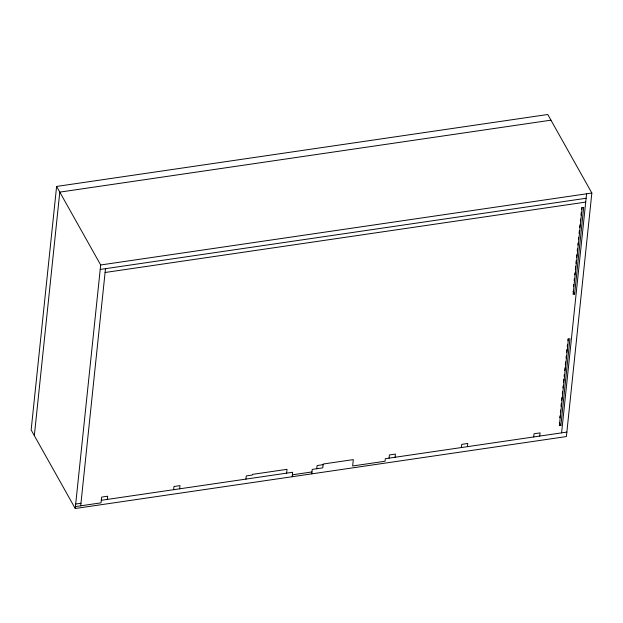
<?xml version="1.0" encoding="UTF-8"?>
<svg xmlns="http://www.w3.org/2000/svg" width="623" height="623" viewBox="0 0 623 623"><rect width="100%" height="100%" fill="white"/><g stroke="black" fill="none" stroke-linecap="round" stroke-linejoin="round"><path stroke-width="0.93" d="M56.607 186.441L31.15 429.971L75.227 508.508L566.393 436.559L591.85 193.029L547.773 114.492L56.607 186.441L100.685 264.977L75.227 508.508M34.335 435.648L59.792 192.118L550.966 120.169M80.694 505.821L105.489 268.669M107.327 499.412L107.662 496.22L101.635 497.107L101.035 502.839L75.422 506.592M173.622 489.701L173.957 486.508L179.985 485.629L179.65 488.814M245.945 479.103L246.272 475.917L252.299 475.038L252.37 474.399L287.024 469.321L286.619 473.145M292.179 476.727L292.646 472.265L101.3 500.292M311.765 473.854L312.232 469.392L322.784 467.85L323.181 464.026L353.311 459.61L352.649 465.988L385.037 461.238L385.31 458.692L566.86 432.097M316.757 468.73L317.091 465.545L323.111 464.665M389.071 458.139L389.406 454.954L395.434 454.066L395.099 457.259M461.394 447.548L461.729 444.355L467.756 443.475L467.421 446.66M533.709 436.949L534.043 433.764L540.071 432.884L539.736 436.069M559.789 417.784L559.991 415.853M560.396 412.005L560.591 410.074M560.996 406.219L561.3 403.33M561.603 400.441L561.907 397.552M562.304 393.697L562.507 391.774M562.912 387.919L563.114 385.995M563.511 382.14L563.815 379.251M564.119 376.362L564.321 374.431M564.726 370.576L565.022 367.687M565.326 364.798L565.629 361.908M566.034 358.054L566.237 356.13M566.634 352.275L566.938 349.386M567.241 346.497L567.444 344.566M567.849 340.719L568.044 338.787M573.518 286.455L573.721 284.532M574.126 280.677L574.32 278.754M574.725 274.899L574.928 272.967M575.333 269.12L575.629 266.223M575.932 263.334L576.236 260.445M576.54 257.556L576.843 254.667M577.241 250.812L577.443 248.889M577.848 245.034L578.051 243.11M578.456 239.255L578.65 237.324M579.055 233.477L579.359 230.58M579.663 227.691L579.966 224.802M580.363 220.947L580.566 219.023M580.971 215.169L581.275 212.279M581.571 209.39L581.773 207.467M560.879 425.439L569.944 338.741L568.433 338.959L559.368 425.657L560.879 425.439L559.283 422.596M574.608 294.111L583.673 207.412L582.162 207.63L573.098 294.336L574.608 294.111L573.012 291.276M561.588 432.868L586.578 193.808M100.685 264.977L591.85 193.029M100.217 269.44L586.111 198.27M105.085 272.492L585.713 202.093M75.687 504.046L80.967 503.275M292.382 474.812L311.967 471.946"/></g></svg>
